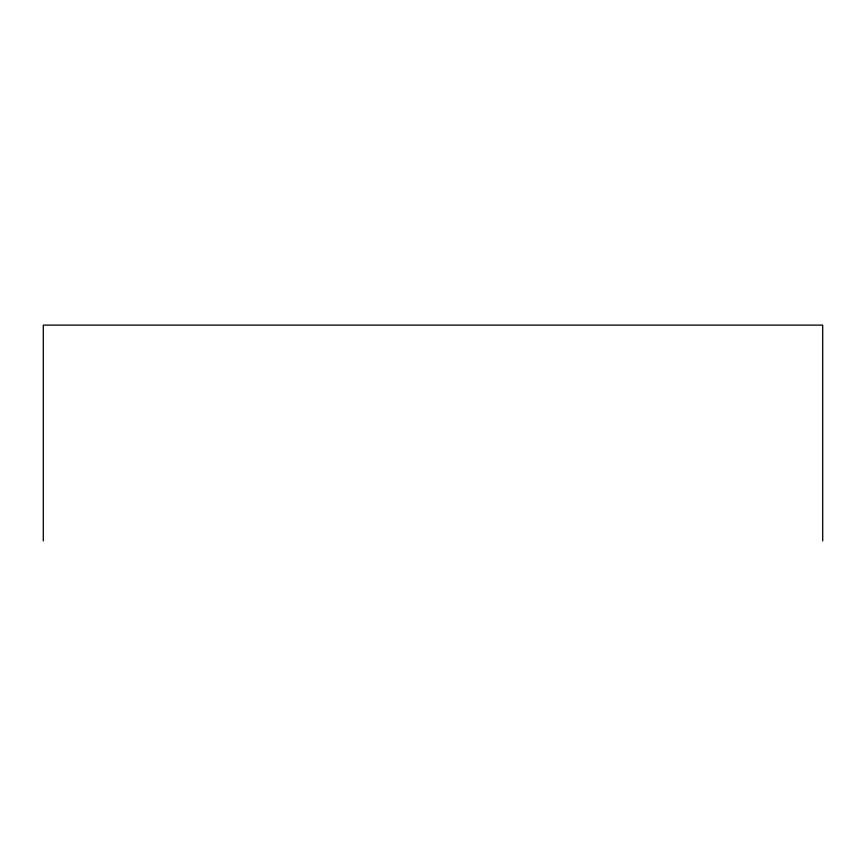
<?xml version="1.0" encoding="UTF-8"?>
<svg xmlns="http://www.w3.org/2000/svg" width="866" height="866" viewBox="0 0 866 866"><rect width="100%" height="100%" fill="white"/><g stroke="black" fill="none" stroke-linecap="round" stroke-linejoin="round"><path stroke-width="1.3" d="M822.7 540.882L822.7 325.118L43.3 325.118L43.3 540.882"/></g></svg>
